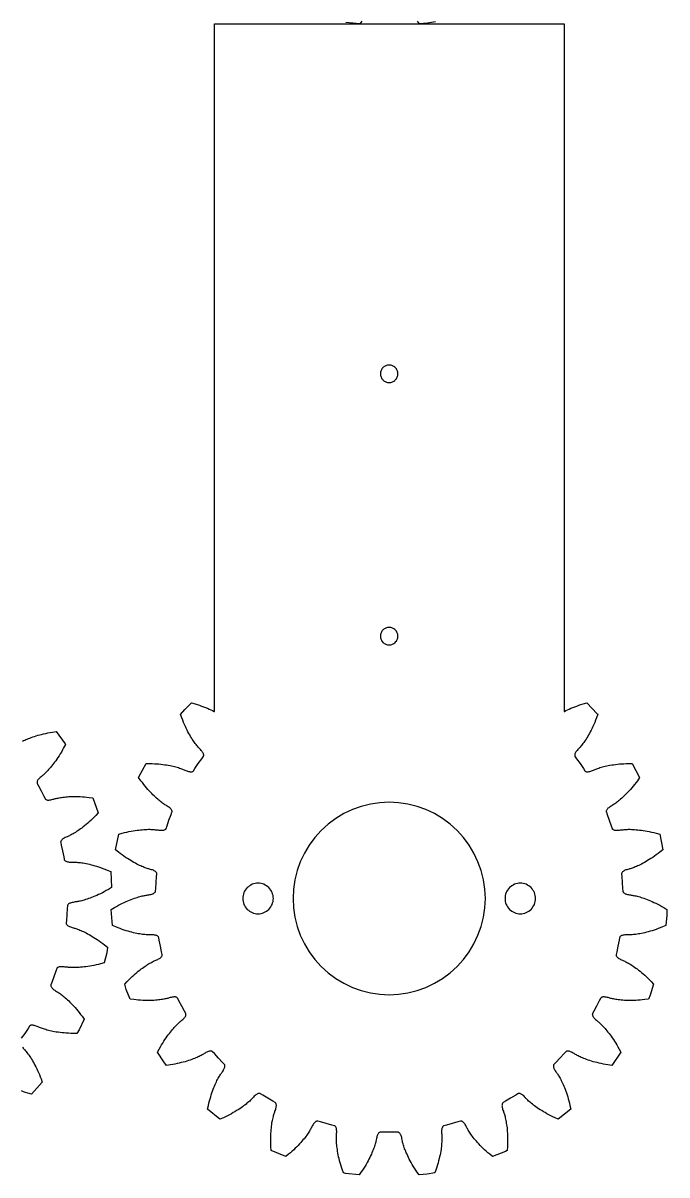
# Model space of a CAD drawing. Header units: millimetres. Extents: x -32 to 159, y -32 to 274.
# Drawn here: x 85.2 to 158.9, y -31.6 to 100.1 of the extents above; entities that cross this region are included whole.
import ezdxf

# ---------------------------------------------------------------- set-up
doc = ezdxf.new("R2010")
doc.units = ezdxf.units.MM
doc.layers.add('default', color=7, linetype='Continuous')

msp = doc.modelspace()

# ---------------------------------------------------------------- linework, layer by layer
at = {"layer": 'default'}
for points in [[(123.94, 100.34), (123.71, 100.01), (122.12, 100.18)], [(132.36, 100.25), (131.46, 100.08), (130.54, 100), (130.31, 100.34)], [(136.34, -26.82), (136.26, -26.71), (136.19, -26.6), (136.13, -26.5), (136.08, -26.4), (136.03, -26.32), (135.98, -26.23), (135.94, -26.16), (135.89, -26.04), (135.83, -25.94), (135.77, -25.84), (135.72, -25.76), (135.66, -25.68), (135.6, -25.62), (135.54, -25.57), (135.48, -25.52), (135.43, -25.49), (135.38, -25.47), (135.32, -25.46), (135.28, -25.46), (135.23, -25.46), (134.95, -25.55), (134.29, -25.74), (133.63, -25.92), (133.34, -25.99), (133.3, -26.01), (133.26, -26.04), (133.22, -26.07), (133.19, -26.12), (133.16, -26.17), (133.13, -26.24), (133.11, -26.32), (133.09, -26.4), (133.08, -26.5), (133.07, -26.6), (133.07, -26.71), (133.08, -26.83), (133.09, -26.96), (133.1, -27.04), (133.1, -27.13), (133.11, -27.24), (133.11, -27.35), (133.11, -27.47), (133.11, -27.59), (133.1, -27.73), (133.1, -27.87), (133.08, -28.02), (133.07, -28.19), (133.05, -28.35), (133.03, -28.53), (133.01, -28.71), (132.97, -28.91), (132.94, -29.11), (132.9, -29.31), (132.85, -29.53), (132.8, -29.75), (132.74, -29.98), (132.68, -30.22), (132.61, -30.46), (132.53, -30.71), (132.45, -30.97), (132.31, -31.37), (131.41, -31.53), (130.5, -31.61), (130.26, -31.27), (130.11, -31.05), (129.97, -30.83), (129.84, -30.61), (129.71, -30.4), (129.59, -30.19), (129.48, -29.99), (129.38, -29.8), (129.29, -29.61), (129.2, -29.43), (129.12, -29.25), (129.04, -29.08), (128.97, -28.91), (128.91, -28.76), (128.85, -28.61), (128.8, -28.46), (128.76, -28.33), (128.72, -28.2), (128.68, -28.07), (128.65, -27.96), (128.62, -27.85), (128.6, -27.75), (128.58, -27.66), (128.56, -27.58), (128.54, -27.46), (128.51, -27.34), (128.48, -27.23), (128.45, -27.13), (128.41, -27.04), (128.37, -26.97), (128.33, -26.9), (128.29, -26.84), (128.24, -26.8), (128.2, -26.76), (128.15, -26.74), (128.1, -26.72), (128.06, -26.72), (127.76, -26.73), (127.08, -26.73), (126.39, -26.73), (126.1, -26.72), (126.05, -26.72), (126, -26.74), (125.96, -26.76), (125.91, -26.8), (125.87, -26.84), (125.83, -26.9), (125.78, -26.97), (125.75, -27.04), (125.71, -27.13), (125.68, -27.23), (125.65, -27.34), (125.62, -27.46), (125.6, -27.58), (125.58, -27.66), (125.56, -27.75), (125.54, -27.85), (125.51, -27.96), (125.48, -28.07), (125.44, -28.2), (125.4, -28.33), (125.35, -28.46), (125.3, -28.61), (125.24, -28.76), (125.18, -28.91), (125.11, -29.08), (125.04, -29.25), (124.96, -29.43), (124.87, -29.61), (124.77, -29.8), (124.67, -29.99), (124.56, -30.19), (124.44, -30.4), (124.32, -30.61), (124.19, -30.83), (124.04, -31.05), (123.89, -31.27), (123.66, -31.61), (122.07, -31.43), (121.85, -31.39), (121.71, -30.97), (121.62, -30.71), (121.55, -30.46), (121.48, -30.22), (121.41, -29.98), (121.35, -29.75), (121.3, -29.53), (121.26, -29.31), (121.22, -29.11), (121.18, -28.91), (121.15, -28.71), (121.12, -28.53), (121.1, -28.35), (121.08, -28.19), (121.07, -28.02), (121.06, -27.87), (121.05, -27.73), (121.05, -27.59), (121.05, -27.47), (121.05, -27.35), (121.05, -27.24), (121.05, -27.13), (121.06, -27.04), (121.06, -26.96), (121.07, -26.83), (121.08, -26.71), (121.08, -26.6), (121.07, -26.5), (121.06, -26.4), (121.05, -26.32), (121.03, -26.24), (121, -26.17), (120.97, -26.12), (120.93, -26.07), (120.9, -26.04), (120.86, -26.01), (120.81, -25.99), (120.53, -25.92), (119.87, -25.74), (119.21, -25.55), (118.92, -25.46), (118.88, -25.46), (118.83, -25.46), (118.78, -25.47), (118.73, -25.49), (118.67, -25.52), (118.61, -25.57), (118.56, -25.62), (118.5, -25.68), (118.44, -25.76), (118.38, -25.84), (118.32, -25.94), (118.27, -26.04), (118.21, -26.16), (118.17, -26.23), (118.13, -26.32), (118.08, -26.4), (118.02, -26.5), (117.96, -26.6), (117.89, -26.71), (117.82, -26.82), (117.74, -26.94), (117.65, -27.07), (117.55, -27.2), (117.45, -27.33), (117.34, -27.47), (117.22, -27.61), (117.1, -27.76), (116.96, -27.92), (116.82, -28.07), (116.67, -28.23), (116.51, -28.4), (116.34, -28.56), (116.16, -28.73), (115.98, -28.9), (115.78, -29.08), (115.57, -29.25), (115.25, -29.52), (113.58, -28.8), (113.55, -28.37), (113.54, -28.1), (113.53, -27.84), (113.53, -27.59), (113.53, -27.34), (113.54, -27.1), (113.55, -26.88), (113.56, -26.66), (113.58, -26.45), (113.6, -26.24), (113.62, -26.05), (113.65, -25.87), (113.67, -25.69), (113.7, -25.52), (113.73, -25.37), (113.76, -25.22), (113.79, -25.08), (113.83, -24.94), (113.86, -24.82), (113.89, -24.71), (113.92, -24.6), (113.95, -24.5), (113.98, -24.41), (114.01, -24.33), (114.06, -24.22), (114.1, -24.1), (114.13, -23.99), (114.15, -23.89), (114.16, -23.8), (114.17, -23.71), (114.17, -23.63), (114.16, -23.56), (114.15, -23.5), (114.13, -23.45), (114.1, -23.4), (114.07, -23.37), (114.03, -23.34), (113.78, -23.19), (113.19, -22.84), (112.61, -22.48), (112.36, -22.32), (112.32, -22.3), (112.27, -22.29), (112.22, -22.29), (112.16, -22.29), (112.1, -22.31), (112.03, -22.33), (111.96, -22.37), (111.89, -22.42), (111.81, -22.47), (111.73, -22.54), (111.65, -22.61), (111.57, -22.7), (111.48, -22.79), (111.42, -22.86), (111.36, -22.92), (111.29, -23), (111.21, -23.07), (111.12, -23.16), (111.03, -23.24), (110.92, -23.33), (110.81, -23.42), (110.7, -23.52), (110.57, -23.62), (110.43, -23.72), (110.29, -23.82), (110.14, -23.93), (109.98, -24.04), (109.81, -24.15), (109.63, -24.26), (109.44, -24.38), (109.24, -24.49), (109.03, -24.61), (108.82, -24.72), (108.59, -24.84), (108.35, -24.95), (108.11, -25.07), (107.7, -25.24), (106.31, -24.08), (106.4, -23.67), (106.46, -23.41), (106.52, -23.15), (106.59, -22.91), (106.66, -22.67), (106.73, -22.45), (106.8, -22.23), (106.87, -22.02), (106.95, -21.82), (107.02, -21.63), (107.09, -21.45), (107.17, -21.28), (107.24, -21.12), (107.31, -20.97), (107.38, -20.82), (107.45, -20.69), (107.52, -20.56), (107.59, -20.44), (107.65, -20.33), (107.71, -20.23), (107.77, -20.14), (107.83, -20.05), (107.88, -19.98), (107.93, -19.91), (108.01, -19.81), (108.08, -19.71), (108.13, -19.61), (108.18, -19.52), (108.22, -19.43), (108.25, -19.35), (108.27, -19.28), (108.28, -19.21), (108.29, -19.14), (108.28, -19.09), (108.27, -19.03), (108.25, -18.99), (108.22, -18.95), (108.01, -18.74), (107.54, -18.25), (107.08, -17.74), (106.88, -17.52), (106.85, -17.49), (106.8, -17.47), (106.75, -17.45), (106.7, -17.44), (106.63, -17.44), (106.56, -17.45), (106.49, -17.46), (106.4, -17.49), (106.31, -17.52), (106.22, -17.56), (106.12, -17.61), (106.02, -17.67), (105.91, -17.74), (105.84, -17.79), (105.76, -17.83), (105.67, -17.88), (105.57, -17.94), (105.47, -17.99), (105.35, -18.05), (105.23, -18.11), (105.1, -18.17), (104.96, -18.23), (104.81, -18.29), (104.65, -18.35), (104.49, -18.41), (104.31, -18.47), (104.12, -18.54), (103.93, -18.6), (103.73, -18.66), (103.52, -18.71), (103.29, -18.77), (103.06, -18.82), (102.82, -18.88), (102.57, -18.93), (102.32, -18.97), (102.05, -19.02), (101.62, -19.08), (101.31, -18.69), (100.58, -17.58), (100.78, -17.22), (100.91, -16.98), (101.04, -16.75), (101.17, -16.53), (101.3, -16.32), (101.43, -16.12), (101.55, -15.93), (101.68, -15.75), (101.8, -15.58), (101.93, -15.42), (102.05, -15.27), (102.16, -15.12), (102.28, -14.99), (102.39, -14.86), (102.5, -14.74), (102.6, -14.63), (102.7, -14.52), (102.8, -14.43), (102.89, -14.34), (102.97, -14.26), (103.06, -14.18), (103.13, -14.12), (103.21, -14.06), (103.27, -14), (103.37, -13.93), (103.46, -13.85), (103.55, -13.77), (103.62, -13.7), (103.68, -13.62), (103.73, -13.55), (103.77, -13.49), (103.8, -13.42), (103.82, -13.36), (103.83, -13.31), (103.83, -13.25), (103.82, -13.21), (103.8, -13.16), (103.66, -12.9), (103.34, -12.3), (103.03, -11.69), (102.9, -11.42), (102.88, -11.38), (102.84, -11.35), (102.8, -11.32), (102.75, -11.29), (102.69, -11.28), (102.62, -11.26), (102.54, -11.26), (102.45, -11.26), (102.36, -11.27), (102.26, -11.28), (102.15, -11.31), (102.03, -11.34), (101.91, -11.37), (101.83, -11.4), (101.74, -11.42), (101.64, -11.44), (101.53, -11.47), (101.41, -11.49), (101.29, -11.52), (101.15, -11.54), (101.01, -11.56), (100.86, -11.58), (100.7, -11.6), (100.53, -11.62), (100.36, -11.63), (100.17, -11.65), (99.98, -11.66), (99.77, -11.66), (99.56, -11.66), (99.34, -11.66), (99.11, -11.66), (98.88, -11.65), (98.63, -11.63), (98.38, -11.61), (98.12, -11.59), (97.85, -11.56), (97.44, -11.51), (96.99, -10.4), (96.82, -9.79), (97.11, -9.48), (97.3, -9.29), (97.48, -9.1), (97.67, -8.93), (97.85, -8.76), (98.03, -8.61), (98.2, -8.46), (98.37, -8.32), (98.54, -8.19), (98.7, -8.06), (98.86, -7.95), (99.01, -7.84), (99.15, -7.74), (99.3, -7.65), (99.43, -7.56), (99.56, -7.48), (99.69, -7.41), (99.8, -7.34), (99.92, -7.28), (100.02, -7.23), (100.12, -7.18), (100.21, -7.13), (100.3, -7.09), (100.38, -7.06), (100.49, -7.01), (100.6, -6.96), (100.7, -6.91), (100.79, -6.86), (100.87, -6.81), (100.94, -6.75), (100.99, -6.7), (101.04, -6.65), (101.08, -6.59), (101.1, -6.54), (101.12, -6.49), (101.12, -6.44), (101.12, -6.4), (101.05, -6.11), (100.91, -5.44), (100.77, -4.77), (100.72, -4.48), (100.7, -4.43), (100.68, -4.39), (100.65, -4.35), (100.6, -4.31), (100.55, -4.28), (100.49, -4.25), (100.41, -4.22), (100.33, -4.2), (100.23, -4.18), (100.13, -4.17), (100.02, -4.16), (99.9, -4.16), (99.77, -4.16), (99.69, -4.16), (99.6, -4.16), (99.49, -4.16), (99.38, -4.15), (99.26, -4.14), (99.14, -4.13), (99, -4.12), (98.86, -4.1), (98.71, -4.08), (98.55, -4.06), (98.38, -4.03), (98.21, -3.99), (98.03, -3.95), (97.84, -3.91), (97.64, -3.86), (97.43, -3.81), (97.22, -3.75), (97, -3.68), (96.78, -3.61), (96.55, -3.53), (96.31, -3.44), (96.06, -3.35), (95.81, -3.24), (95.43, -3.08), (95.27, -1.27), (95.66, -1.04), (95.9, -0.91), (96.13, -0.78), (96.35, -0.66), (96.57, -0.55), (96.78, -0.45), (96.99, -0.35), (97.19, -0.26), (97.39, -0.18), (97.58, -0.11), (97.76, -0.04), (97.93, 0.02), (98.1, 0.08), (98.26, 0.13), (98.42, 0.18), (98.56, 0.22), (98.7, 0.26), (98.83, 0.29), (98.96, 0.32), (99.08, 0.34), (99.18, 0.36), (99.28, 0.38), (99.38, 0.39), (99.46, 0.4), (99.59, 0.42), (99.71, 0.44), (99.82, 0.46), (99.92, 0.49), (100.01, 0.52), (100.08, 0.55), (100.15, 0.59), (100.21, 0.63), (100.26, 0.67), (100.3, 0.71), (100.33, 0.75), (100.35, 0.8), (100.35, 0.85), (100.37, 1.14), (100.41, 1.82), (100.46, 2.51), (100.49, 2.8), (100.49, 2.85), (100.48, 2.9), (100.45, 2.94), (100.42, 2.99), (100.38, 3.04), (100.33, 3.08), (100.26, 3.13), (100.19, 3.17), (100.1, 3.22), (100.01, 3.26), (99.9, 3.29), (99.78, 3.33), (99.66, 3.36), (99.58, 3.38), (99.49, 3.41), (99.39, 3.44), (99.29, 3.47), (99.18, 3.51), (99.06, 3.56), (98.93, 3.61), (98.8, 3.66), (98.66, 3.72), (98.51, 3.79), (98.36, 3.86), (98.2, 3.94), (98.04, 4.03), (97.86, 4.12), (97.69, 4.22), (97.51, 4.33), (97.32, 4.45), (97.13, 4.57), (96.93, 4.7), (96.73, 4.84), (96.52, 4.99), (96.31, 5.15), (96.1, 5.31), (95.76, 5.58), (96.14, 7.36), (96.54, 7.47), (96.81, 7.54), (97.06, 7.6), (97.31, 7.65), (97.55, 7.7), (97.79, 7.74), (98.01, 7.78), (98.23, 7.81), (98.44, 7.83), (98.64, 7.86), (98.83, 7.87), (99.02, 7.89), (99.2, 7.9), (99.37, 7.9), (99.53, 7.91), (99.68, 7.91), (99.82, 7.9), (99.96, 7.9), (100.09, 7.89), (100.21, 7.88), (100.32, 7.87), (100.42, 7.86), (100.51, 7.85), (100.6, 7.84), (100.72, 7.82), (100.84, 7.81), (100.95, 7.8), (101.05, 7.8), (101.15, 7.8), (101.23, 7.81), (101.31, 7.83), (101.38, 7.85), (101.44, 7.88), (101.49, 7.91), (101.52, 7.94), (101.55, 7.98), (101.57, 8.02), (101.67, 8.31), (101.89, 8.95), (102.12, 9.59), (102.23, 9.87), (102.24, 9.92), (102.24, 9.97), (102.23, 10.02), (102.22, 10.07), (102.19, 10.13), (102.15, 10.19), (102.1, 10.25), (102.04, 10.31), (101.97, 10.38), (101.89, 10.44), (101.8, 10.5), (101.69, 10.57), (101.59, 10.63), (101.51, 10.67), (101.43, 10.72), (101.35, 10.78), (101.26, 10.84), (101.16, 10.91), (101.06, 10.99), (100.95, 11.07), (100.84, 11.16), (100.72, 11.25), (100.6, 11.36), (100.47, 11.47), (100.34, 11.59), (100.2, 11.72), (100.06, 11.85), (99.92, 12), (99.77, 12.15), (99.62, 12.31), (99.47, 12.48), (99.32, 12.66), (99.16, 12.85), (99, 13.05), (98.84, 13.26), (98.68, 13.47), (98.42, 13.84), (98.45, 13.92), (99.28, 15.44), (99.69, 15.43), (99.96, 15.43), (100.23, 15.41), (100.48, 15.4), (100.72, 15.38), (100.96, 15.36), (101.19, 15.33), (101.41, 15.3), (101.61, 15.27), (101.81, 15.24), (102.01, 15.2), (102.19, 15.16), (102.36, 15.13), (102.53, 15.09), (102.68, 15.05), (102.83, 15), (102.97, 14.96), (103.1, 14.92), (103.22, 14.88), (103.33, 14.84), (103.43, 14.8), (103.53, 14.76), (103.61, 14.73), (103.69, 14.69), (103.81, 14.64), (103.92, 14.6), (104.02, 14.56), (104.12, 14.53), (104.22, 14.51), (104.3, 14.5), (104.38, 14.49), (104.45, 14.49), (104.51, 14.5), (104.57, 14.52), (104.61, 14.54), (104.65, 14.57), (104.68, 14.61), (104.85, 14.85), (105.24, 15.42), (105.64, 15.97), (105.81, 16.21), (105.84, 16.25), (105.85, 16.3), (105.86, 16.35), (105.86, 16.41), (105.84, 16.47), (105.82, 16.54), (105.79, 16.61), (105.75, 16.68), (105.7, 16.76), (105.64, 16.85), (105.57, 16.93), (105.49, 17.02), (105.4, 17.11), (105.34, 17.18), (105.28, 17.25), (105.21, 17.32), (105.14, 17.41), (105.07, 17.5), (104.99, 17.6), (104.9, 17.71), (104.82, 17.82), (104.73, 17.95), (104.64, 18.08), (104.55, 18.22), (104.45, 18.37), (104.36, 18.53), (104.26, 18.7), (104.16, 18.88), (104.06, 19.07), (103.96, 19.26), (103.86, 19.47), (103.76, 19.68), (103.66, 19.91), (103.56, 20.14), (103.46, 20.38), (103.37, 20.64), (103.22, 21.03), (103.72, 21.63), (104.47, 22.36), (104.87, 22.25), (105.13, 22.17), (105.38, 22.09), (105.62, 22), (105.85, 21.92), (106.07, 21.83), (106.28, 21.75), (106.49, 21.66), (106.68, 21.57), (106.86, 21.49), (107.04, 21.4), (107.08, 21.38), (107.08, 100), (147.08, 100), (147.08, 21.38), (147.12, 21.4), (147.29, 21.49), (147.48, 21.57), (147.67, 21.66), (147.87, 21.75), (148.08, 21.83), (148.3, 21.92), (148.54, 22), (148.78, 22.09), (149.02, 22.17), (149.28, 22.25), (149.68, 22.36), (150.89, 21.12), (150.94, 21.06), (150.79, 20.64), (150.69, 20.38), (150.59, 20.14), (150.49, 19.91), (150.39, 19.68), (150.29, 19.47), (150.19, 19.26), (150.09, 19.07), (149.99, 18.88), (149.89, 18.7), (149.8, 18.53), (149.7, 18.37), (149.61, 18.22), (149.51, 18.08), (149.42, 17.95), (149.34, 17.82), (149.25, 17.71), (149.17, 17.6), (149.09, 17.5), (149.01, 17.41), (148.94, 17.32), (148.88, 17.25), (148.81, 17.18), (148.75, 17.11), (148.67, 17.02), (148.59, 16.93), (148.52, 16.85), (148.45, 16.76), (148.4, 16.68), (148.36, 16.61), (148.33, 16.54), (148.31, 16.47), (148.3, 16.41), (148.3, 16.35), (148.3, 16.3), (148.32, 16.25), (148.34, 16.21), (148.52, 15.97), (148.92, 15.42), (149.31, 14.85), (149.47, 14.61), (149.5, 14.57), (149.54, 14.54), (149.59, 14.52), (149.64, 14.5), (149.71, 14.49), (149.78, 14.49), (149.85, 14.5), (149.94, 14.51), (150.03, 14.53), (150.13, 14.56), (150.24, 14.6), (150.35, 14.64), (150.46, 14.69), (150.54, 14.73), (150.63, 14.76), (150.72, 14.8), (150.83, 14.84), (150.94, 14.88), (151.06, 14.92), (151.19, 14.96), (151.33, 15), (151.47, 15.05), (151.63, 15.09), (151.79, 15.13), (151.97, 15.16), (152.15, 15.2), (152.34, 15.24), (152.54, 15.27), (152.75, 15.3), (152.97, 15.33), (153.2, 15.36), (153.43, 15.38), (153.68, 15.4), (153.93, 15.41), (154.19, 15.43), (154.46, 15.43), (154.88, 15.44), (155.73, 13.82), (155.48, 13.47), (155.32, 13.26), (155.16, 13.05), (155, 12.85), (154.84, 12.66), (154.69, 12.48), (154.53, 12.31), (154.38, 12.15), (154.24, 12), (154.09, 11.85), (153.95, 11.72), (153.82, 11.59), (153.69, 11.47), (153.56, 11.36), (153.44, 11.25), (153.32, 11.16), (153.21, 11.07), (153.1, 10.99), (152.99, 10.91), (152.9, 10.84), (152.81, 10.78), (152.72, 10.72), (152.64, 10.67), (152.57, 10.63), (152.46, 10.57), (152.36, 10.5), (152.27, 10.44), (152.19, 10.38), (152.11, 10.31), (152.05, 10.25), (152.01, 10.19), (151.97, 10.13), (151.94, 10.07), (151.92, 10.02), (151.91, 9.97), (151.91, 9.92), (151.93, 9.87), (152.03, 9.59), (152.26, 8.95), (152.49, 8.31), (152.58, 8.02), (152.6, 7.98), (152.63, 7.94), (152.67, 7.91), (152.72, 7.88), (152.78, 7.85), (152.84, 7.83), (152.92, 7.81), (153.01, 7.8), (153.1, 7.8), (153.2, 7.8), (153.32, 7.81), (153.44, 7.82), (153.56, 7.84), (153.64, 7.85), (153.74, 7.86), (153.84, 7.87), (153.95, 7.88), (154.07, 7.89), (154.2, 7.9), (154.33, 7.9), (154.47, 7.91), (154.63, 7.91), (154.79, 7.9), (154.96, 7.9), (155.13, 7.89), (155.32, 7.87), (155.51, 7.86), (155.72, 7.83), (155.93, 7.81), (156.14, 7.78), (156.37, 7.74), (156.6, 7.7), (156.84, 7.65), (157.09, 7.6), (157.35, 7.54), (157.61, 7.47), (158.04, 7.35), (158.38, 5.57), (158.06, 5.31), (157.85, 5.15), (157.63, 4.99), (157.43, 4.84), (157.23, 4.7), (157.03, 4.57), (156.84, 4.45), (156.65, 4.33), (156.47, 4.22), (156.29, 4.12), (156.12, 4.03), (155.95, 3.94), (155.8, 3.86), (155.64, 3.79), (155.5, 3.72), (155.36, 3.66), (155.22, 3.61), (155.1, 3.56), (154.98, 3.51), (154.87, 3.47), (154.76, 3.44), (154.66, 3.41), (154.57, 3.38), (154.49, 3.36), (154.37, 3.33), (154.25, 3.29), (154.15, 3.26), (154.05, 3.22), (153.97, 3.17), (153.89, 3.13), (153.83, 3.08), (153.78, 3.04), (153.73, 2.99), (153.7, 2.94), (153.68, 2.9), (153.67, 2.85), (153.67, 2.8), (153.69, 2.51), (153.75, 1.82), (153.79, 1.14), (153.8, 0.85), (153.81, 0.8), (153.83, 0.75), (153.85, 0.71), (153.89, 0.67), (153.94, 0.63), (154, 0.59), (154.07, 0.55), (154.15, 0.52), (154.24, 0.49), (154.34, 0.46), (154.45, 0.44), (154.57, 0.42), (154.69, 0.4), (154.78, 0.39), (154.87, 0.38), (154.97, 0.36), (155.08, 0.34), (155.2, 0.32), (155.32, 0.29), (155.45, 0.26), (155.59, 0.22), (155.74, 0.18), (155.89, 0.13), (156.05, 0.08), (156.22, 0.02), (156.4, -0.04), (156.58, -0.11), (156.77, -0.18), (156.96, -0.26), (157.16, -0.35), (157.37, -0.45), (157.59, -0.55), (157.8, -0.66), (158.03, -0.78), (158.26, -0.91), (158.49, -1.04), (158.86, -1.26), (158.85, -1.9), (158.72, -3.08), (158.34, -3.24), (158.09, -3.35), (157.85, -3.44), (157.61, -3.53), (157.38, -3.61), (157.15, -3.68), (156.93, -3.75), (156.72, -3.81), (156.52, -3.86), (156.32, -3.91), (156.13, -3.95), (155.95, -3.99), (155.77, -4.03), (155.61, -4.06), (155.45, -4.08), (155.3, -4.1), (155.15, -4.12), (155.02, -4.13), (154.89, -4.14), (154.77, -4.15), (154.66, -4.16), (154.56, -4.16), (154.47, -4.16), (154.38, -4.16), (154.26, -4.16), (154.14, -4.16), (154.02, -4.17), (153.92, -4.18), (153.83, -4.2), (153.74, -4.22), (153.67, -4.25), (153.61, -4.28), (153.55, -4.31), (153.51, -4.35), (153.47, -4.39), (153.45, -4.43), (153.44, -4.48), (153.38, -4.77), (153.25, -5.44), (153.11, -6.11), (153.04, -6.4), (153.03, -6.44), (153.04, -6.49), (153.05, -6.54), (153.08, -6.59), (153.11, -6.65), (153.16, -6.7), (153.22, -6.75), (153.29, -6.81), (153.36, -6.86), (153.45, -6.91), (153.55, -6.96), (153.66, -7.01), (153.78, -7.06), (153.86, -7.09), (153.94, -7.13), (154.03, -7.18), (154.13, -7.23), (154.24, -7.28), (154.35, -7.34), (154.47, -7.41), (154.59, -7.48), (154.72, -7.56), (154.86, -7.65), (155, -7.74), (155.15, -7.84), (155.3, -7.95), (155.46, -8.06), (155.62, -8.19), (155.78, -8.32), (155.95, -8.46), (156.13, -8.61), (156.31, -8.76), (156.49, -8.93), (156.67, -9.1), (156.86, -9.29), (157.05, -9.48), (157.33, -9.78), (156.93, -11.04), (156.73, -11.5), (156.31, -11.56), (156.04, -11.59), (155.78, -11.61), (155.53, -11.63), (155.28, -11.65), (155.04, -11.66), (154.81, -11.66), (154.59, -11.66), (154.38, -11.66), (154.18, -11.66), (153.99, -11.65), (153.8, -11.63), (153.62, -11.62), (153.45, -11.6), (153.29, -11.58), (153.14, -11.56), (153, -11.54), (152.87, -11.52), (152.74, -11.49), (152.63, -11.47), (152.52, -11.44), (152.42, -11.42), (152.33, -11.4), (152.25, -11.37), (152.13, -11.34), (152.01, -11.31), (151.9, -11.28), (151.8, -11.27), (151.7, -11.26), (151.62, -11.26), (151.54, -11.26), (151.47, -11.28), (151.41, -11.29), (151.35, -11.32), (151.31, -11.35), (151.28, -11.38), (151.25, -11.42), (151.12, -11.69), (150.81, -12.3), (150.49, -12.9), (150.35, -13.16), (150.33, -13.21), (150.32, -13.25), (150.33, -13.31), (150.34, -13.36), (150.36, -13.42), (150.39, -13.49), (150.43, -13.55), (150.48, -13.62), (150.54, -13.7), (150.61, -13.77), (150.69, -13.85), (150.78, -13.93), (150.88, -14), (150.95, -14.06), (151.02, -14.12), (151.1, -14.18), (151.18, -14.26), (151.27, -14.34), (151.36, -14.43), (151.46, -14.52), (151.56, -14.63), (151.66, -14.74), (151.77, -14.86), (151.88, -14.99), (151.99, -15.12), (152.11, -15.27), (152.23, -15.42), (152.35, -15.58), (152.48, -15.75), (152.6, -15.93), (152.73, -16.12), (152.86, -16.32), (152.99, -16.53), (153.12, -16.75), (153.25, -16.98), (153.38, -17.22), (153.57, -17.58), (152.54, -19.08), (152.11, -19.02), (151.84, -18.97), (151.58, -18.93), (151.33, -18.88), (151.09, -18.82), (150.86, -18.77), (150.64, -18.71), (150.43, -18.66), (150.22, -18.6), (150.03, -18.54), (149.85, -18.47), (149.67, -18.41), (149.5, -18.35), (149.35, -18.29), (149.2, -18.23), (149.06, -18.17), (148.93, -18.11), (148.8, -18.05), (148.69, -17.99), (148.58, -17.94), (148.49, -17.88), (148.4, -17.83), (148.32, -17.79), (148.24, -17.74), (148.14, -17.67), (148.03, -17.61), (147.93, -17.56), (147.84, -17.52), (147.75, -17.49), (147.67, -17.46), (147.59, -17.45), (147.52, -17.44), (147.46, -17.44), (147.4, -17.45), (147.35, -17.47), (147.31, -17.49), (147.27, -17.52), (147.08, -17.74), (146.61, -18.25), (146.14, -18.74), (145.94, -18.95), (145.91, -18.99), (145.89, -19.03), (145.87, -19.09), (145.87, -19.14), (145.87, -19.21), (145.88, -19.28), (145.9, -19.35), (145.93, -19.43), (145.97, -19.52), (146.02, -19.61), (146.08, -19.71), (146.15, -19.81), (146.22, -19.91), (146.27, -19.98), (146.32, -20.05), (146.38, -20.14), (146.44, -20.23), (146.5, -20.33), (146.57, -20.44), (146.63, -20.56), (146.7, -20.69), (146.77, -20.82), (146.84, -20.97), (146.92, -21.12), (146.99, -21.28), (147.06, -21.45), (147.14, -21.63), (147.21, -21.82), (147.28, -22.02), (147.36, -22.23), (147.43, -22.45), (147.5, -22.67), (147.57, -22.91), (147.63, -23.15), (147.7, -23.41), (147.76, -23.67), (147.85, -24.09), (146.43, -25.23), (146.05, -25.07), (145.8, -24.95), (145.57, -24.84), (145.34, -24.72), (145.12, -24.61), (144.91, -24.49), (144.72, -24.38), (144.53, -24.26), (144.35, -24.15), (144.18, -24.04), (144.02, -23.93), (143.86, -23.82), (143.72, -23.72), (143.59, -23.62), (143.46, -23.52), (143.34, -23.42), (143.23, -23.33), (143.13, -23.24), (143.03, -23.16), (142.95, -23.07), (142.87, -23), (142.8, -22.92), (142.73, -22.86), (142.67, -22.79), (142.59, -22.7), (142.51, -22.61), (142.42, -22.54), (142.34, -22.47), (142.27, -22.42), (142.19, -22.37), (142.12, -22.33), (142.06, -22.31), (142, -22.29), (141.94, -22.29), (141.89, -22.29), (141.84, -22.3), (141.8, -22.32), (141.55, -22.48), (140.97, -22.84), (140.38, -23.19), (140.12, -23.34), (140.09, -23.37), (140.05, -23.4), (140.03, -23.45), (140.01, -23.5), (139.99, -23.56), (139.99, -23.63), (139.98, -23.71), (139.99, -23.8), (140.01, -23.89), (140.03, -23.99), (140.06, -24.1), (140.1, -24.22), (140.14, -24.33), (140.17, -24.41), (140.2, -24.5), (140.23, -24.6), (140.26, -24.71), (140.3, -24.82), (140.33, -24.94), (140.36, -25.08), (140.39, -25.22), (140.42, -25.37), (140.45, -25.52), (140.48, -25.69), (140.51, -25.87), (140.53, -26.05), (140.56, -26.24), (140.58, -26.45), (140.59, -26.66), (140.61, -26.88), (140.62, -27.1), (140.62, -27.34), (140.63, -27.59), (140.62, -27.84), (140.62, -28.1), (140.61, -28.37), (140.58, -28.81), (140.38, -28.92), (138.9, -29.51), (138.58, -29.25), (138.38, -29.08), (138.18, -28.9), (137.99, -28.73), (137.81, -28.56), (137.65, -28.4), (137.49, -28.23), (137.34, -28.07), (137.19, -27.92), (137.06, -27.76), (136.93, -27.61), (136.81, -27.47), (136.7, -27.33), (136.6, -27.2), (136.51, -27.07), (136.42, -26.94), (136.34, -26.82)], [(128.07, 60.1), (128.06, 60.2), (128.03, 60.29), (128, 60.38), (127.96, 60.47), (127.91, 60.56), (127.85, 60.63), (127.78, 60.71), (127.71, 60.77), (127.63, 60.83), (127.55, 60.88), (127.46, 60.92), (127.37, 60.96), (127.27, 60.98), (127.18, 61), (127.08, 61), (126.98, 61), (126.88, 60.98), (126.79, 60.96), (126.69, 60.92), (126.61, 60.88), (126.52, 60.83), (126.44, 60.77), (126.37, 60.71), (126.3, 60.63), (126.25, 60.56), (126.2, 60.47), (126.15, 60.38), (126.12, 60.29), (126.1, 60.2), (126.08, 60.1), (126.08, 60), (126.08, 59.9), (126.1, 59.8), (126.12, 59.71), (126.15, 59.62), (126.2, 59.53), (126.25, 59.44), (126.3, 59.37), (126.37, 59.29), (126.44, 59.23), (126.52, 59.17), (126.61, 59.12), (126.69, 59.08), (126.79, 59.04), (126.88, 59.02), (126.98, 59), (127.08, 59), (127.18, 59), (127.27, 59.02), (127.37, 59.04), (127.46, 59.08), (127.55, 59.12), (127.63, 59.17), (127.71, 59.23), (127.78, 59.29), (127.85, 59.37), (127.91, 59.44), (127.96, 59.53), (128, 59.62), (128.03, 59.71), (128.06, 59.8), (128.07, 59.9), (128.08, 60), (128.07, 60.1)], [(128.06, 30.2), (128.03, 30.29), (128, 30.38), (127.96, 30.47), (127.91, 30.56), (127.85, 30.63), (127.78, 30.71), (127.71, 30.77), (127.63, 30.83), (127.55, 30.88), (127.46, 30.92), (127.37, 30.96), (127.27, 30.98), (127.18, 31), (127.08, 31), (126.98, 31), (126.88, 30.98), (126.79, 30.96), (126.69, 30.92), (126.61, 30.88), (126.52, 30.83), (126.44, 30.77), (126.37, 30.71), (126.3, 30.63), (126.25, 30.56), (126.2, 30.47), (126.15, 30.38), (126.12, 30.29), (126.1, 30.2), (126.08, 30.1), (126.08, 30), (126.08, 29.9), (126.1, 29.8), (126.12, 29.71), (126.15, 29.62), (126.2, 29.53), (126.25, 29.44), (126.3, 29.37), (126.37, 29.29), (126.44, 29.23), (126.52, 29.17), (126.61, 29.12), (126.69, 29.08), (126.79, 29.04), (126.88, 29.02), (126.98, 29), (127.08, 29), (127.18, 29), (127.27, 29.02), (127.37, 29.04), (127.46, 29.08), (127.55, 29.12), (127.63, 29.17), (127.71, 29.23), (127.78, 29.29), (127.85, 29.37), (127.91, 29.44), (127.96, 29.53), (128, 29.62), (128.03, 29.71), (128.06, 29.8), (128.07, 29.9), (128.08, 30), (128.07, 30.1), (128.06, 30.2)], [(85.15, 17.99), (85.26, 18.05), (85.39, 18.11), (85.52, 18.17), (85.66, 18.23), (85.81, 18.29), (85.96, 18.35), (86.13, 18.41), (86.31, 18.47), (86.49, 18.54), (86.69, 18.6), (86.89, 18.66), (87.1, 18.71), (87.32, 18.77), (87.55, 18.82), (87.79, 18.88), (88.04, 18.93), (88.3, 18.97), (88.57, 19.02), (88.97, 19.08), (90.01, 17.68), (90.05, 17.61), (89.84, 17.22), (89.71, 16.98), (89.58, 16.75), (89.45, 16.53), (89.32, 16.32), (89.19, 16.12), (89.06, 15.93), (88.94, 15.75), (88.81, 15.58), (88.69, 15.42), (88.57, 15.27), (88.45, 15.12), (88.34, 14.99), (88.23, 14.86), (88.12, 14.74), (88.02, 14.63), (87.92, 14.52), (87.82, 14.43), (87.73, 14.34), (87.64, 14.26), (87.56, 14.18), (87.48, 14.12), (87.41, 14.06), (87.34, 14), (87.25, 13.93), (87.15, 13.85), (87.07, 13.77), (87, 13.7), (86.94, 13.62), (86.89, 13.55), (86.85, 13.49), (86.82, 13.42), (86.8, 13.36), (86.79, 13.31), (86.79, 13.25), (86.79, 13.21), (86.81, 13.16), (86.95, 12.9), (87.27, 12.3), (87.58, 11.69), (87.71, 11.42), (87.74, 11.38), (87.77, 11.35), (87.82, 11.32), (87.87, 11.29), (87.93, 11.28), (88, 11.26), (88.08, 11.26), (88.16, 11.26), (88.26, 11.27), (88.36, 11.28), (88.47, 11.31), (88.59, 11.34), (88.71, 11.37), (88.79, 11.4), (88.88, 11.42), (88.98, 11.44), (89.09, 11.47), (89.2, 11.49), (89.33, 11.52), (89.46, 11.54), (89.6, 11.56), (89.76, 11.58), (89.92, 11.6), (90.08, 11.62), (90.26, 11.63), (90.45, 11.65), (90.64, 11.66), (90.84, 11.66), (91.06, 11.66), (91.28, 11.66), (91.5, 11.66), (91.74, 11.65), (91.99, 11.63), (92.24, 11.61), (92.5, 11.59), (92.77, 11.56), (93.19, 11.51), (93.8, 9.79), (93.51, 9.48), (93.32, 9.29), (93.13, 9.1), (92.95, 8.93), (92.77, 8.76), (92.59, 8.61), (92.41, 8.46), (92.24, 8.32), (92.08, 8.19), (91.92, 8.06), (91.76, 7.95), (91.61, 7.84), (91.46, 7.74), (91.32, 7.65), (91.19, 7.56), (91.06, 7.48), (90.93, 7.41), (90.81, 7.34), (90.7, 7.28), (90.59, 7.23), (90.5, 7.18), (90.4, 7.13), (90.32, 7.09), (90.24, 7.06), (90.12, 7.01), (90.01, 6.96), (89.91, 6.91), (89.83, 6.86), (89.75, 6.81), (89.68, 6.75), (89.62, 6.7), (89.58, 6.65), (89.54, 6.59), (89.51, 6.54), (89.5, 6.49), (89.49, 6.44), (89.5, 6.4), (89.57, 6.11), (89.71, 5.44), (89.85, 4.77), (89.9, 4.48), (89.91, 4.43), (89.94, 4.39), (89.97, 4.35), (90.01, 4.31), (90.07, 4.28), (90.13, 4.25), (90.21, 4.22), (90.29, 4.2), (90.38, 4.18), (90.48, 4.17), (90.6, 4.16), (90.72, 4.16), (90.84, 4.16), (90.93, 4.16), (91.02, 4.16), (91.12, 4.16), (91.23, 4.15), (91.35, 4.14), (91.48, 4.13), (91.61, 4.12), (91.76, 4.1), (91.91, 4.08), (92.07, 4.06), (92.23, 4.03), (92.41, 3.99), (92.59, 3.95), (92.78, 3.91), (92.98, 3.86), (93.18, 3.81), (93.39, 3.75), (93.61, 3.68), (93.84, 3.61), (94.07, 3.53), (94.31, 3.44), (94.55, 3.35), (94.81, 3.24), (95.22, 3.07), (95.31, 1.25), (94.96, 1.04), (94.72, 0.91), (94.49, 0.78), (94.27, 0.66), (94.05, 0.55), (93.83, 0.45), (93.63, 0.35), (93.42, 0.26), (93.23, 0.18), (93.04, 0.11), (92.86, 0.04), (92.68, -0.02), (92.52, -0.08), (92.35, -0.13), (92.2, -0.18), (92.05, -0.22), (91.91, -0.26), (91.78, -0.29), (91.66, -0.32), (91.54, -0.34), (91.43, -0.36), (91.33, -0.38), (91.24, -0.39), (91.15, -0.4), (91.03, -0.42), (90.91, -0.44), (90.8, -0.46), (90.7, -0.49), (90.61, -0.52), (90.53, -0.55), (90.46, -0.59), (90.4, -0.63), (90.35, -0.67), (90.32, -0.71), (90.29, -0.75), (90.27, -0.8), (90.26, -0.85), (90.25, -1.14), (90.21, -1.82), (90.16, -2.51), (90.13, -2.8), (90.13, -2.85), (90.14, -2.9), (90.16, -2.94), (90.2, -2.99), (90.24, -3.04), (90.29, -3.08), (90.36, -3.13), (90.43, -3.17), (90.51, -3.22), (90.61, -3.26), (90.72, -3.29), (90.83, -3.33), (90.95, -3.36), (91.03, -3.38), (91.12, -3.41), (91.22, -3.44), (91.33, -3.47), (91.44, -3.51), (91.56, -3.56), (91.68, -3.61), (91.82, -3.66), (91.96, -3.72), (92.1, -3.79), (92.26, -3.86), (92.42, -3.94), (92.58, -4.03), (92.75, -4.12), (92.93, -4.22), (93.11, -4.33), (93.3, -4.45), (93.49, -4.57), (93.69, -4.7), (93.89, -4.84), (94.1, -4.99), (94.31, -5.15), (94.52, -5.31), (94.85, -5.58), (94.76, -6.21), (94.47, -7.36), (94.07, -7.47), (93.81, -7.54), (93.55, -7.6), (93.31, -7.65), (93.06, -7.7), (92.83, -7.74), (92.61, -7.78), (92.39, -7.81), (92.18, -7.83), (91.98, -7.86), (91.78, -7.87), (91.6, -7.89), (91.42, -7.9), (91.25, -7.9), (91.09, -7.91), (90.94, -7.91), (90.79, -7.9), (90.66, -7.9), (90.53, -7.89), (90.41, -7.88), (90.3, -7.87), (90.2, -7.86), (90.11, -7.85), (90.02, -7.84), (89.9, -7.82), (89.78, -7.81), (89.67, -7.8), (89.56, -7.8), (89.47, -7.8), (89.38, -7.81), (89.31, -7.83), (89.24, -7.85), (89.18, -7.88), (89.13, -7.91), (89.09, -7.94), (89.06, -7.98), (89.04, -8.02), (88.95, -8.31), (88.73, -8.95), (88.49, -9.59), (88.39, -9.87), (88.38, -9.92), (88.37, -9.97), (88.38, -10.02), (88.4, -10.07), (88.43, -10.13), (88.47, -10.19), (88.52, -10.25), (88.58, -10.31), (88.65, -10.38), (88.73, -10.44), (88.82, -10.5), (88.92, -10.57), (89.03, -10.63), (89.1, -10.67), (89.18, -10.72), (89.27, -10.78), (89.36, -10.84), (89.46, -10.91), (89.56, -10.99), (89.67, -11.07), (89.78, -11.16), (89.9, -11.25), (90.02, -11.36), (90.15, -11.47), (90.28, -11.59), (90.42, -11.72), (90.56, -11.85), (90.7, -12), (90.84, -12.15), (90.99, -12.31), (91.15, -12.48), (91.3, -12.66), (91.46, -12.85), (91.62, -13.05), (91.78, -13.26), (91.94, -13.47), (92.18, -13.81), (91.61, -15.01), (91.35, -15.44), (90.92, -15.43), (90.65, -15.43), (90.39, -15.41), (90.14, -15.4), (89.89, -15.38), (89.66, -15.36), (89.43, -15.33), (89.21, -15.3), (89, -15.27), (88.8, -15.24), (88.61, -15.2), (88.43, -15.16), (88.25, -15.13), (88.09, -15.09), (87.93, -15.05), (87.79, -15), (87.65, -14.96), (87.52, -14.92), (87.4, -14.88), (87.29, -14.84), (87.18, -14.8), (87.09, -14.76), (87, -14.73), (86.92, -14.69), (86.81, -14.64), (86.7, -14.6), (86.59, -14.56), (86.49, -14.53), (86.4, -14.51), (86.32, -14.5), (86.24, -14.49), (86.17, -14.49), (86.1, -14.5), (86.05, -14.52), (86, -14.54), (85.96, -14.57), (85.93, -14.61), (85.77, -14.85), (85.38, -15.42), (84.98, -15.97)], [(136.78, 5.19), (136.22, 6.11), (135.58, 6.98), (134.86, 7.78), (134.06, 8.5), (133.19, 9.15), (132.26, 9.7), (131.29, 10.16), (130.27, 10.53), (129.22, 10.79), (128.16, 10.95), (127.08, 11), (126, 10.95), (124.93, 10.79), (123.88, 10.53), (122.87, 10.16), (121.89, 9.7), (120.97, 9.15), (120.1, 8.5), (119.3, 7.78), (118.57, 6.98), (117.93, 6.11), (117.38, 5.19), (116.91, 4.21), (116.55, 3.19), (116.29, 2.15), (116.13, 1.08), (116.08, 0), (116.13, -1.08), (116.29, -2.15), (116.55, -3.19), (116.91, -4.21), (117.38, -5.19), (117.93, -6.11), (118.57, -6.98), (119.3, -7.78), (120.1, -8.5), (120.97, -9.15), (121.89, -9.7), (122.87, -10.16), (123.88, -10.53), (124.93, -10.79), (126, -10.95), (127.08, -11), (128.16, -10.95), (129.22, -10.79), (130.27, -10.53), (131.29, -10.16), (132.26, -9.7), (133.19, -9.15), (134.06, -8.5), (134.86, -7.78), (135.58, -6.98), (136.22, -6.11), (136.78, -5.19), (137.24, -4.21), (137.6, -3.19), (137.87, -2.15), (138.02, -1.08), (138.08, 0), (138.02, 1.08), (137.87, 2.15), (137.6, 3.19), (137.24, 4.21), (136.78, 5.19)], [(113.75, 0.51), (113.69, 0.67), (113.62, 0.82), (113.53, 0.97), (113.43, 1.11), (113.32, 1.24), (113.19, 1.35), (113.05, 1.46), (112.9, 1.54), (112.75, 1.62), (112.59, 1.67), (112.42, 1.72), (112.25, 1.74), (112.08, 1.75), (111.91, 1.74), (111.74, 1.72), (111.57, 1.67), (111.41, 1.62), (111.25, 1.54), (111.11, 1.46), (110.97, 1.35), (110.84, 1.24), (110.72, 1.11), (110.62, 0.97), (110.53, 0.82), (110.46, 0.67), (110.4, 0.51), (110.36, 0.34), (110.34, 0.17), (110.33, 0), (110.34, -0.17), (110.36, -0.34), (110.4, -0.51), (110.46, -0.67), (110.53, -0.82), (110.62, -0.97), (110.72, -1.11), (110.84, -1.24), (110.97, -1.35), (111.11, -1.46), (111.25, -1.54), (111.41, -1.62), (111.57, -1.67), (111.74, -1.72), (111.91, -1.74), (112.08, -1.75), (112.25, -1.74), (112.42, -1.72), (112.59, -1.67), (112.75, -1.62), (112.9, -1.54), (113.05, -1.46), (113.19, -1.35), (113.32, -1.24), (113.43, -1.11), (113.53, -0.97), (113.62, -0.82), (113.69, -0.67), (113.75, -0.51), (113.79, -0.34), (113.82, -0.17), (113.83, 0), (113.82, 0.17), (113.79, 0.34), (113.75, 0.51)], [(143.69, 0.67), (143.62, 0.82), (143.53, 0.97), (143.43, 1.11), (143.32, 1.24), (143.19, 1.35), (143.05, 1.46), (142.9, 1.54), (142.75, 1.62), (142.59, 1.67), (142.42, 1.72), (142.25, 1.74), (142.08, 1.75), (141.91, 1.74), (141.74, 1.72), (141.57, 1.67), (141.41, 1.62), (141.25, 1.54), (141.11, 1.46), (140.97, 1.35), (140.84, 1.24), (140.72, 1.11), (140.62, 0.97), (140.53, 0.82), (140.46, 0.67), (140.4, 0.51), (140.36, 0.34), (140.34, 0.17), (140.33, 0), (140.34, -0.17), (140.36, -0.34), (140.4, -0.51), (140.46, -0.67), (140.53, -0.82), (140.62, -0.97), (140.72, -1.11), (140.84, -1.24), (140.97, -1.35), (141.11, -1.46), (141.25, -1.54), (141.41, -1.62), (141.57, -1.67), (141.74, -1.72), (141.91, -1.74), (142.08, -1.75), (142.25, -1.74), (142.42, -1.72), (142.59, -1.67), (142.75, -1.62), (142.9, -1.54), (143.05, -1.46), (143.19, -1.35), (143.32, -1.24), (143.43, -1.11), (143.53, -0.97), (143.62, -0.82), (143.69, -0.67), (143.75, -0.51), (143.79, -0.34), (143.82, -0.17), (143.83, 0), (143.82, 0.17), (143.79, 0.34), (143.75, 0.51), (143.69, 0.67)], [(85.13, -17.02), (85.22, -17.11), (85.27, -17.18), (85.34, -17.25), (85.4, -17.32), (85.48, -17.41), (85.55, -17.5), (85.63, -17.6), (85.71, -17.71), (85.8, -17.82), (85.88, -17.95), (85.98, -18.08), (86.07, -18.22), (86.16, -18.37), (86.26, -18.53), (86.36, -18.7), (86.45, -18.88), (86.55, -19.07), (86.65, -19.26), (86.76, -19.47), (86.86, -19.68), (86.96, -19.91), (87.06, -20.14), (87.15, -20.38), (87.25, -20.64), (87.39, -21.02), (86.17, -22.37), (85.74, -22.25), (85.49, -22.17), (85.24, -22.09), (85, -22)]]:
    msp.add_lwpolyline(points, dxfattribs=at)

doc.saveas('drawing.dxf')
